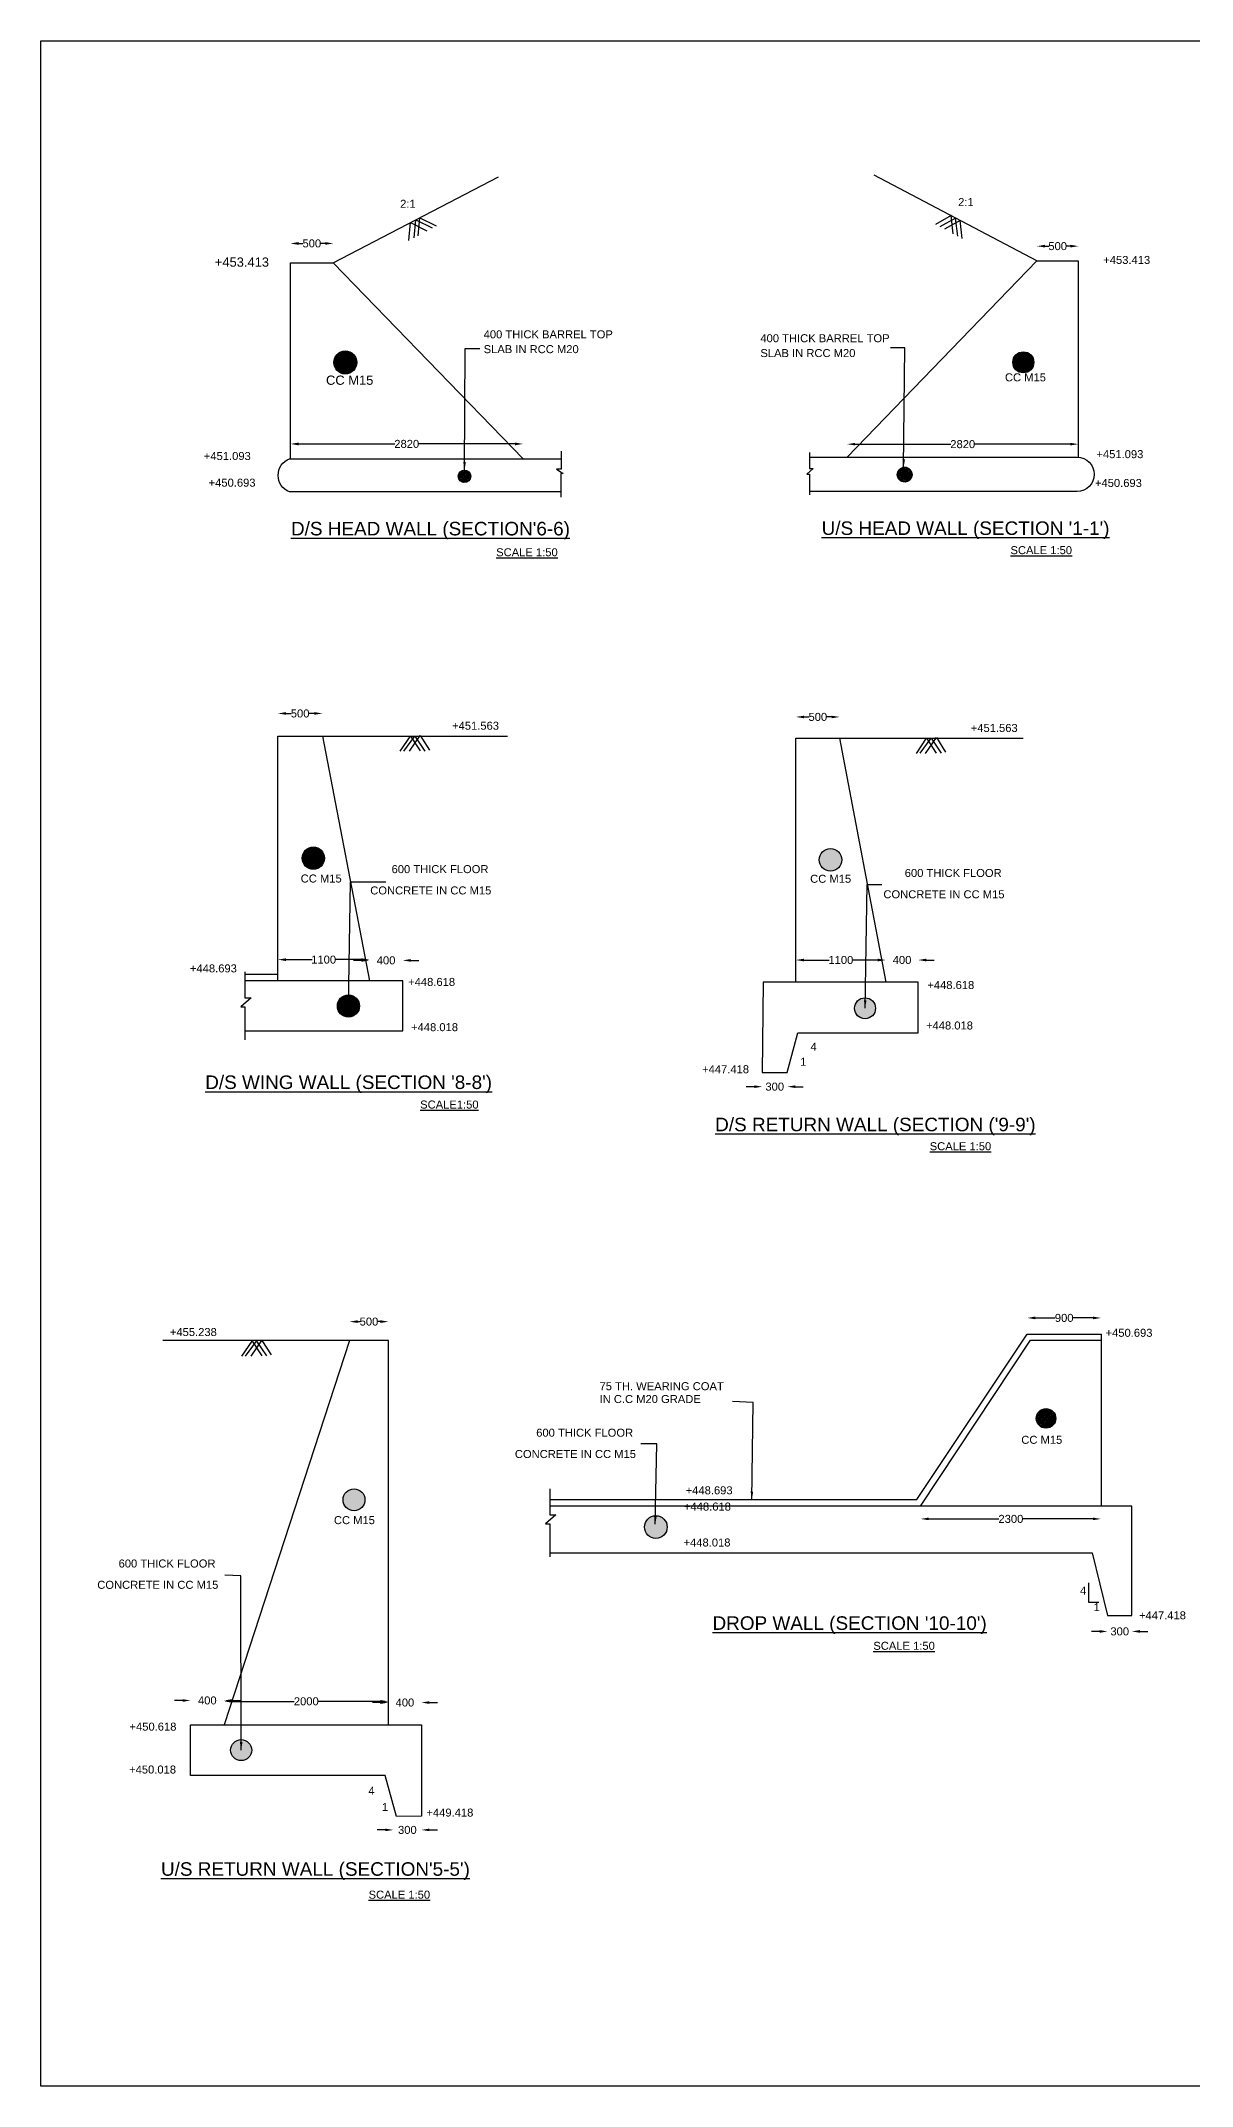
# Model space of a CAD drawing. Header units: millimetres. Extents: x 2127932 to 2150310, y 45595663 to 45612280.
# Drawn here: x 2127932 to 2137282, y 45595663 to 45612280 of the extents above; entities that cross this region are included whole.
import ezdxf

# ---------------------------------------------------------------- set-up
doc = ezdxf.new("R2010")
doc.units = ezdxf.units.MM
doc.header["$MEASUREMENT"] = 0
doc.header["$PDMODE"] = 32
doc.header["$PDSIZE"] = 300
doc.layers.add('DRAWING', color=2, linetype='Continuous')
doc.layers.add('TEXT', color=7, linetype='Continuous')
doc.styles.get("Standard").update_dxf_attribs({"font": 'arial.ttf', "height": 65})
doc.dimstyles.get("Standard").update_dxf_attribs({"dimtxt": 65, "dimasz": 65, "dimexe": 0.18, "dimexo": 0.0625, "dimgap": 0.09, "dimtad": 0, "dimdec": 0, "dimzin": 0, "dimdsep": 46, "dimtxsty": 'Standard', "dimcen": 0.09, "dimse1": 1, "dimse2": 1, "dimadec": 0, "dimazin": 0, "dimtfac": 1, "dimtdec": 0, "dimtofl": 0, "dimtmove": 0, "dimatfit": 3, "dimfxl": 1, "dimtolj": 1, "dimtzin": 0, "dimarcsym": 0})
pattern_1 = [(50, (0, 0), (7.172601826, -0.6275213498), [0.75, -8.25]), (355, (0, 0), (-1.3875133361, 7.521921337), [0.6, -6.6]), (100.4514, (0.598, -0.052), (5.7850938171, 6.8943954206), [0.6374019, -7.01142112]), (46.1842, (0, 2), (10.6724104863, -1.6551901433), [1.125, -12.375]), (96.6356, (0.889, 1.862), (9.3466270555, 9.741178709), [0.95610288, -10.51713]), (351.1842, (0, 2), (9.3466194513, 9.7411860093), [0.9, -9.9]), (21, (1, 1.5), (5.9690705212, -4.02618890665), [0.75, -8.25]), (326, (1, 1.5), (2.4331533192, 7.2515004505), [0.6, -6.6]), (71.4514, (1.4974, 1.1645), (8.4022262858, 3.2253049671), [0.6374019, -7.01142112]), (37.5, (0, 0), (0.12159855317, 3.32893853831), [0, -6.52, 0, -6.7, 0, -6.625]), (7.5, (0, 0), (2.63069537442, 3.94411711882), [0, -3.82, 0, -6.37, 0, -2.525]), (327.5, (-2.23, 0), (5.33822436172, -0.22554871734), [0, -2.5, 0, -7.8, 0, -10.35]), (317.5, (-3.23, 0), (5.8318616934, 1.0010498233), [0, -3.25, 0, -5.18, 0, -7.35])]

# ---------------------------------------------------------------- blocks, each defined once
blk = doc.blocks.new('*D54')
at = {"layer": 'Defpoints', "color": 0, "transparency": 16777216}
for p in [(2129959, 45610634), (2129959, 45610478), (2130306, 45610478)]:
    blk.add_point(p, dxfattribs=at)
at = {"layer": 'TEXT', "color": 0, "lineweight": -2, "transparency": 16777216}
for p, q in [((2130024, 45610634), (2130060, 45610634)), ((2130241, 45610634), (2130204, 45610634))]:
    blk.add_line(p, q, dxfattribs=at)
at = {"layer": 'TEXT', "color": 0, "transparency": 16777216}
for points in [[(2130024, 45610645), (2130024, 45610623), (2129959, 45610634)], [(2130241, 45610645), (2130241, 45610623), (2130306, 45610634)]]:
    blk.add_solid(points, dxfattribs=at)
at = {"layer": 'TEXT', "color": 0, "transparency": 16777216, "insert": (2130132, 45610634), "char_height": 65, "attachment_point": 5}
blk.add_mtext('\\A1;500', dxfattribs=at)
blk = doc.blocks.new('*D55')
at = {"layer": 'Defpoints', "color": 0, "transparency": 16777216}
for p in [(2129959, 45609005), (2129959, 45608885), (2131848, 45608885)]:
    blk.add_point(p, dxfattribs=at)
at = {"layer": 'TEXT', "color": 0, "lineweight": -2, "transparency": 16777216}
for p, q in [((2130024, 45609005), (2130806, 45609005)), ((2131783, 45609005), (2131001, 45609005))]:
    blk.add_line(p, q, dxfattribs=at)
at = {"layer": 'TEXT', "color": 0, "transparency": 16777216}
for points in [[(2130024, 45609016), (2130024, 45608994), (2129959, 45609005)], [(2131783, 45609016), (2131783, 45608994), (2131848, 45609005)]]:
    blk.add_solid(points, dxfattribs=at)
at = {"layer": 'TEXT', "color": 0, "transparency": 16777216, "insert": (2130903, 45609005), "char_height": 65, "attachment_point": 5}
blk.add_mtext('\\A1;2820', dxfattribs=at)
blk = doc.blocks.new('*D56')
at = {"layer": 'Defpoints', "color": 0, "transparency": 16777216}
for p in [(2129856, 45606815), (2129856, 45606630), (2130218, 45606630)]:
    blk.add_point(p, dxfattribs=at)
at = {"layer": 'TEXT', "color": 0, "lineweight": -2, "transparency": 16777216}
for p, q in [((2129921, 45606815), (2129965, 45606815)), ((2130153, 45606815), (2130109, 45606815))]:
    blk.add_line(p, q, dxfattribs=at)
at = {"layer": 'TEXT', "color": 0, "transparency": 16777216}
for points in [[(2129921, 45606826), (2129921, 45606805), (2129856, 45606815)], [(2130153, 45606826), (2130153, 45606805), (2130218, 45606815)]]:
    blk.add_solid(points, dxfattribs=at)
at = {"layer": 'TEXT', "color": 0, "transparency": 16777216, "insert": (2130037, 45606815), "char_height": 65, "attachment_point": 5}
blk.add_mtext('\\A1;500', dxfattribs=at)
blk = doc.blocks.new('*D57')
at = {"layer": 'Defpoints', "color": 0, "transparency": 16777216}
for p in [(2130870, 45604809), (2130600, 45604643), (2130870, 45604643)]:
    blk.add_point(p, dxfattribs=at)
at = {"layer": 'TEXT', "color": 0, "lineweight": -2, "transparency": 16777216}
for p, q in [((2130535, 45604809), (2130470, 45604809)), ((2130935, 45604809), (2131000, 45604809))]:
    blk.add_line(p, q, dxfattribs=at)
at = {"layer": 'TEXT', "color": 0, "transparency": 16777216}
for points in [[(2130535, 45604820), (2130535, 45604798), (2130600, 45604809)], [(2130935, 45604820), (2130935, 45604798), (2130870, 45604809)]]:
    blk.add_solid(points, dxfattribs=at)
at = {"layer": 'TEXT', "color": 0, "transparency": 16777216, "insert": (2130735, 45604809), "char_height": 65, "attachment_point": 5}
blk.add_mtext('\\A1;400', dxfattribs=at)
blk = doc.blocks.new('*D58')
at = {"layer": 'Defpoints', "color": 0, "transparency": 16777216}
for p in [(2129856, 45604815), (2129856, 45604643), (2130600, 45604643)]:
    blk.add_point(p, dxfattribs=at)
at = {"layer": 'TEXT', "color": 0, "lineweight": -2, "transparency": 16777216}
for p, q in [((2129921, 45604815), (2130134, 45604815)), ((2130535, 45604815), (2130322, 45604815))]:
    blk.add_line(p, q, dxfattribs=at)
at = {"layer": 'TEXT', "color": 0, "transparency": 16777216}
for points in [[(2129921, 45604826), (2129921, 45604804), (2129856, 45604815)], [(2130535, 45604826), (2130535, 45604804), (2130600, 45604815)]]:
    blk.add_solid(points, dxfattribs=at)
at = {"layer": 'TEXT', "color": 0, "transparency": 16777216, "insert": (2130228, 45604815), "char_height": 65, "attachment_point": 5}
blk.add_mtext('\\A1;1100', dxfattribs=at)
blk = doc.blocks.new('*D59')
at = {"layer": 'Defpoints', "color": 0, "transparency": 16777216}
for p in [(2130438, 45601874), (2130438, 45601721), (2130754, 45601721)]:
    blk.add_point(p, dxfattribs=at)
at = {"layer": 'TEXT', "color": 0, "lineweight": -2, "transparency": 16777216}
for p, q in [((2130503, 45601874), (2130524, 45601874)), ((2130689, 45601874), (2130667, 45601874))]:
    blk.add_line(p, q, dxfattribs=at)
at = {"layer": 'TEXT', "color": 0, "transparency": 16777216}
for points in [[(2130503, 45601885), (2130503, 45601863), (2130438, 45601874)], [(2130689, 45601885), (2130689, 45601863), (2130754, 45601874)]]:
    blk.add_solid(points, dxfattribs=at)
at = {"layer": 'TEXT', "color": 0, "transparency": 16777216, "insert": (2130596, 45601874), "char_height": 65, "attachment_point": 5}
blk.add_mtext('\\A1;500', dxfattribs=at)
blk = doc.blocks.new('*D60')
at = {"layer": 'Defpoints', "color": 0, "transparency": 16777216}
for p in [(2131022, 45598779), (2130754, 45598598), (2131022, 45598598)]:
    blk.add_point(p, dxfattribs=at)
at = {"layer": 'TEXT', "color": 0, "lineweight": -2, "transparency": 16777216}
for p, q in [((2130689, 45598779), (2130624, 45598779)), ((2131087, 45598779), (2131152, 45598779))]:
    blk.add_line(p, q, dxfattribs=at)
at = {"layer": 'TEXT', "color": 0, "transparency": 16777216}
for points in [[(2130689, 45598790), (2130689, 45598768), (2130754, 45598779)], [(2131087, 45598790), (2131087, 45598768), (2131022, 45598779)]]:
    blk.add_solid(points, dxfattribs=at)
at = {"layer": 'TEXT', "color": 0, "transparency": 16777216, "insert": (2130888, 45598779), "char_height": 65, "attachment_point": 5}
blk.add_mtext('\\A1;400', dxfattribs=at)
blk = doc.blocks.new('*D61')
at = {"layer": 'Defpoints', "color": 0, "transparency": 16777216}
for p in [(2129420, 45598789), (2129420, 45598598), (2130754, 45598598)]:
    blk.add_point(p, dxfattribs=at)
at = {"layer": 'TEXT', "color": 0, "lineweight": -2, "transparency": 16777216}
for p, q in [((2129485, 45598789), (2129989, 45598789)), ((2130689, 45598789), (2130184, 45598789))]:
    blk.add_line(p, q, dxfattribs=at)
at = {"layer": 'TEXT', "color": 0, "transparency": 16777216}
for points in [[(2129485, 45598800), (2129485, 45598778), (2129420, 45598789)], [(2130689, 45598800), (2130689, 45598778), (2130754, 45598789)]]:
    blk.add_solid(points, dxfattribs=at)
at = {"layer": 'TEXT', "color": 0, "transparency": 16777216, "insert": (2130087, 45598789), "char_height": 65, "attachment_point": 5}
blk.add_mtext('\\A1;2000', dxfattribs=at)
blk = doc.blocks.new('*D62')
at = {"layer": 'Defpoints', "color": 0, "transparency": 16777216}
for p in [(2129147, 45598796), (2129147, 45598598), (2129420, 45598598)]:
    blk.add_point(p, dxfattribs=at)
at = {"layer": 'TEXT', "color": 0, "lineweight": -2, "transparency": 16777216}
for p, q in [((2129082, 45598796), (2129017, 45598796)), ((2129485, 45598796), (2129550, 45598796))]:
    blk.add_line(p, q, dxfattribs=at)
at = {"layer": 'TEXT', "color": 0, "transparency": 16777216}
for points in [[(2129082, 45598807), (2129082, 45598785), (2129147, 45598796)], [(2129485, 45598807), (2129485, 45598785), (2129420, 45598796)]]:
    blk.add_solid(points, dxfattribs=at)
at = {"layer": 'TEXT', "color": 0, "transparency": 16777216, "insert": (2129283, 45598796), "char_height": 65, "attachment_point": 5}
blk.add_mtext('\\A1;400', dxfattribs=at)
blk = doc.blocks.new('*D63')
at = {"layer": 'Defpoints', "color": 0, "transparency": 16777216}
for p in [(2130794, 45597852), (2130794, 45597744), (2131022, 45597855)]:
    blk.add_point(p, dxfattribs=at)
at = {"layer": 'TEXT', "color": 0, "lineweight": -2, "transparency": 16777216}
for p, q in [((2130729, 45597744), (2130664, 45597744)), ((2131087, 45597744), (2131152, 45597744))]:
    blk.add_line(p, q, dxfattribs=at)
at = {"layer": 'TEXT', "color": 0, "transparency": 16777216}
for points in [[(2130729, 45597755), (2130729, 45597734), (2130794, 45597744)], [(2131087, 45597755), (2131087, 45597734), (2131022, 45597744)]]:
    blk.add_solid(points, dxfattribs=at)
at = {"layer": 'TEXT', "color": 0, "transparency": 16777216, "insert": (2130908, 45597744), "char_height": 65, "attachment_point": 5}
blk.add_mtext('\\A1;300', dxfattribs=at)
blk = doc.blocks.new('*D64')
at = {"layer": 'Defpoints', "color": 0, "transparency": 16777216}
for p in [(2136595, 45599486), (2136595, 45599357), (2136793, 45599486)]:
    blk.add_point(p, dxfattribs=at)
at = {"layer": 'TEXT', "color": 0, "lineweight": -2, "transparency": 16777216}
for p, q in [((2136530, 45599357), (2136465, 45599357)), ((2136858, 45599357), (2136923, 45599357))]:
    blk.add_line(p, q, dxfattribs=at)
at = {"layer": 'TEXT', "color": 0, "transparency": 16777216}
for points in [[(2136530, 45599368), (2136530, 45599346), (2136595, 45599357)], [(2136858, 45599368), (2136858, 45599346), (2136793, 45599357)]]:
    blk.add_solid(points, dxfattribs=at)
at = {"layer": 'TEXT', "color": 0, "transparency": 16777216, "insert": (2136694, 45599357), "char_height": 65, "attachment_point": 5}
blk.add_mtext('\\A1;300', dxfattribs=at)
blk = doc.blocks.new('*D65')
at = {"layer": 'Defpoints', "color": 0, "transparency": 16777216}
for p in [(2135077, 45600374), (2136542, 45600374), (2135077, 45600271)]:
    blk.add_point(p, dxfattribs=at)
at = {"layer": 'TEXT', "color": 0, "lineweight": -2, "transparency": 16777216}
for p, q in [((2135142, 45600271), (2135712, 45600271)), ((2136477, 45600271), (2135907, 45600271))]:
    blk.add_line(p, q, dxfattribs=at)
at = {"layer": 'TEXT', "color": 0, "transparency": 16777216}
for points in [[(2135142, 45600282), (2135142, 45600261), (2135077, 45600271)], [(2136477, 45600282), (2136477, 45600261), (2136542, 45600271)]]:
    blk.add_solid(points, dxfattribs=at)
at = {"layer": 'TEXT', "color": 0, "transparency": 16777216, "insert": (2135810, 45600271), "char_height": 65, "attachment_point": 5}
blk.add_mtext('\\A1;2300', dxfattribs=at)
blk = doc.blocks.new('*D66')
at = {"layer": 'Defpoints', "color": 0, "transparency": 16777216}
for p in [(2135943, 45601904), (2135943, 45601772), (2136542, 45601772)]:
    blk.add_point(p, dxfattribs=at)
at = {"layer": 'TEXT', "color": 0, "lineweight": -2, "transparency": 16777216}
for p, q in [((2136008, 45601904), (2136171, 45601904)), ((2136477, 45601904), (2136315, 45601904))]:
    blk.add_line(p, q, dxfattribs=at)
at = {"layer": 'TEXT', "color": 0, "transparency": 16777216}
for points in [[(2136008, 45601915), (2136008, 45601893), (2135943, 45601904)], [(2136477, 45601915), (2136477, 45601893), (2136542, 45601904)]]:
    blk.add_solid(points, dxfattribs=at)
at = {"layer": 'TEXT', "color": 0, "transparency": 16777216, "insert": (2136243, 45601904), "char_height": 65, "attachment_point": 5}
blk.add_mtext('\\A1;900', dxfattribs=at)
blk = doc.blocks.new('*D76')
at = {"layer": 'Defpoints', "color": 0, "transparency": 16777216}
for p in [(2133790, 45603899), (2133994, 45603899), (2133790, 45603783)]:
    blk.add_point(p, dxfattribs=at)
at = {"layer": 'TEXT', "color": 0, "lineweight": -2, "transparency": 16777216}
for p, q in [((2133725, 45603783), (2133660, 45603783)), ((2134059, 45603783), (2134124, 45603783))]:
    blk.add_line(p, q, dxfattribs=at)
at = {"layer": 'TEXT', "color": 0, "transparency": 16777216}
for points in [[(2133725, 45603794), (2133725, 45603772), (2133790, 45603783)], [(2134059, 45603794), (2134059, 45603772), (2133994, 45603783)]]:
    blk.add_solid(points, dxfattribs=at)
at = {"layer": 'TEXT', "color": 0, "transparency": 16777216, "insert": (2133892, 45603783), "char_height": 65, "attachment_point": 5}
blk.add_mtext('\\A1;300', dxfattribs=at)
blk = doc.blocks.new('*D77')
at = {"layer": 'Defpoints', "color": 0, "transparency": 16777216}
for p in [(2135058, 45604812), (2134794, 45604631), (2135058, 45604631)]:
    blk.add_point(p, dxfattribs=at)
at = {"layer": 'TEXT', "color": 0, "lineweight": -2, "transparency": 16777216}
for p, q in [((2134729, 45604812), (2134664, 45604812)), ((2135123, 45604812), (2135188, 45604812))]:
    blk.add_line(p, q, dxfattribs=at)
at = {"layer": 'TEXT', "color": 0, "transparency": 16777216}
for points in [[(2134729, 45604823), (2134729, 45604801), (2134794, 45604812)], [(2135123, 45604823), (2135123, 45604801), (2135058, 45604812)]]:
    blk.add_solid(points, dxfattribs=at)
at = {"layer": 'TEXT', "color": 0, "transparency": 16777216, "insert": (2134926, 45604812), "char_height": 65, "attachment_point": 5}
blk.add_mtext('\\A1;400', dxfattribs=at)
blk = doc.blocks.new('*D78')
at = {"layer": 'Defpoints', "color": 0, "transparency": 16777216}
for p in [(2134064, 45604812), (2134064, 45604631), (2134794, 45604631)]:
    blk.add_point(p, dxfattribs=at)
at = {"layer": 'TEXT', "color": 0, "lineweight": -2, "transparency": 16777216}
for p, q in [((2134129, 45604812), (2134335, 45604812)), ((2134729, 45604812), (2134523, 45604812))]:
    blk.add_line(p, q, dxfattribs=at)
at = {"layer": 'TEXT', "color": 0, "transparency": 16777216}
for points in [[(2134129, 45604823), (2134129, 45604801), (2134064, 45604812)], [(2134729, 45604823), (2134729, 45604801), (2134794, 45604812)]]:
    blk.add_solid(points, dxfattribs=at)
at = {"layer": 'TEXT', "color": 0, "transparency": 16777216, "insert": (2134429, 45604812), "char_height": 65, "attachment_point": 5}
blk.add_mtext('\\A1;1100', dxfattribs=at)
blk = doc.blocks.new('*D79')
at = {"layer": 'Defpoints', "color": 0, "transparency": 16777216}
for p in [(2134064, 45606787), (2134064, 45606614), (2134419, 45606614)]:
    blk.add_point(p, dxfattribs=at)
at = {"layer": 'TEXT', "color": 0, "lineweight": -2, "transparency": 16777216}
for p, q in [((2134129, 45606787), (2134170, 45606787)), ((2134354, 45606787), (2134313, 45606787))]:
    blk.add_line(p, q, dxfattribs=at)
at = {"layer": 'TEXT', "color": 0, "transparency": 16777216}
for points in [[(2134129, 45606797), (2134129, 45606776), (2134064, 45606787)], [(2134354, 45606797), (2134354, 45606776), (2134419, 45606787)]]:
    blk.add_solid(points, dxfattribs=at)
at = {"layer": 'TEXT', "color": 0, "transparency": 16777216, "insert": (2134242, 45606787), "char_height": 65, "attachment_point": 5}
blk.add_mtext('\\A1;500', dxfattribs=at)
blk = doc.blocks.new('*D80')
at = {"layer": 'Defpoints', "color": 0, "transparency": 16777216}
for p in [(2134480, 45609003), (2134480, 45608897), (2136358, 45608897)]:
    blk.add_point(p, dxfattribs=at)
at = {"layer": 'TEXT', "color": 0, "lineweight": -2, "transparency": 16777216}
for p, q in [((2134545, 45609003), (2135321, 45609003)), ((2136293, 45609003), (2135517, 45609003))]:
    blk.add_line(p, q, dxfattribs=at)
at = {"layer": 'TEXT', "color": 0, "transparency": 16777216}
for points in [[(2134545, 45609014), (2134545, 45608993), (2134480, 45609003)], [(2136293, 45609014), (2136293, 45608993), (2136358, 45609003)]]:
    blk.add_solid(points, dxfattribs=at)
at = {"layer": 'TEXT', "color": 0, "transparency": 16777216, "insert": (2135419, 45609003), "char_height": 65, "attachment_point": 5}
blk.add_mtext('\\A1;2820', dxfattribs=at)
blk = doc.blocks.new('*D81')
at = {"layer": 'Defpoints', "color": 0, "transparency": 16777216}
for p in [(2136022, 45610492), (2136358, 45610612), (2136358, 45610492)]:
    blk.add_point(p, dxfattribs=at)
at = {"layer": 'TEXT', "color": 0, "lineweight": -2, "transparency": 16777216}
for p, q in [((2136087, 45610612), (2136118, 45610612)), ((2136293, 45610612), (2136262, 45610612))]:
    blk.add_line(p, q, dxfattribs=at)
at = {"layer": 'TEXT', "color": 0, "transparency": 16777216}
for points in [[(2136087, 45610623), (2136087, 45610601), (2136022, 45610612)], [(2136293, 45610623), (2136293, 45610601), (2136358, 45610612)]]:
    blk.add_solid(points, dxfattribs=at)
at = {"layer": 'TEXT', "color": 0, "transparency": 16777216, "insert": (2136190, 45610612), "char_height": 65, "attachment_point": 5}
blk.add_mtext('\\A1;500', dxfattribs=at)

msp = doc.modelspace()

# ---------------------------------------------------------------- hatches: boundary and pattern name
at = {"layer": 'TEXT'}
h = msp.add_hatch(dxfattribs=at)
h.set_pattern_fill('AR-CONC', color=0, style=0)
h.set_pattern_definition(pattern_1)
h.paths.add_polyline_path([(2130496.7, 45609667.1, 1), (2130310.3, 45609667.1, 1)])
h = msp.add_hatch(dxfattribs=at)
h.set_pattern_fill('AR-CONC', color=0, style=0)
h.set_pattern_definition(pattern_1)
h.paths.add_polyline_path([(2135825.8, 45609668, 1), (2135996.6, 45609668, 1)])
h = msp.add_hatch(dxfattribs=at)
h.set_pattern_fill('AR-CONC', color=0, style=0)
h.set_pattern_definition(pattern_1)
h.paths.add_polyline_path([(2131422.7, 45608742.3, 1), (2131321.8, 45608742.3, 1)])
h = msp.add_hatch(dxfattribs=at)
h.set_pattern_fill('AR-CONC', color=0, style=0)
h.set_pattern_definition(pattern_1)
h.paths.add_polyline_path([(2134887.2, 45608756.1, 1), (2135007.6, 45608756.1, 1)])
h = msp.add_hatch(dxfattribs=at)
h.set_pattern_fill('AR-CONC', color=0, style=0)
h.set_pattern_definition(pattern_1)
h.paths.add_polyline_path([(2130054.4, 45605639.7, 1), (2130235.1, 45605639.7, 1)])
h = msp.add_hatch(dxfattribs=at)
h.set_pattern_fill('AR-CONC', color=0, style=0)
h.set_pattern_definition(pattern_1)
h.paths.add_polyline_path([(2138821, 45605332.7, 1), (2138979.4, 45605332.7, 1)])
h.paths.add_polyline_path([(2138378.9, 45603965.7, 1), (2138562.7, 45603965.7, 1)])
h.paths.add_polyline_path([(2134253.1, 45605626.1, 1), (2134435.6, 45605626.1, 1)])
h.paths.add_polyline_path([(2134540.5, 45604420, 1), (2134710.6, 45604420, 1)])
h = msp.add_hatch(dxfattribs=at)
h.set_pattern_fill('AR-CONC', color=0, style=0)
h.set_pattern_definition(pattern_1)
h.paths.add_polyline_path([(2130519.7, 45604437.8, 1), (2130339.2, 45604437.8, 1)])
h = msp.add_hatch(dxfattribs=at)
h.set_pattern_fill('AR-CONC', color=0, style=0)
h.set_pattern_definition(pattern_1)
h.paths.add_polyline_path([(2136016.2, 45601087.7, 1), (2136174.7, 45601087.7, 1)])
h = msp.add_hatch(dxfattribs=at)
h.set_pattern_fill('AR-CONC', color=0, style=0)
h.set_pattern_definition(pattern_1)
h.paths.add_polyline_path([(2130385.6, 45600426.6, 1), (2130563.6, 45600426.6, 1)])
h.paths.add_polyline_path([(2129643.6, 45598392.5, 1), (2129472.7, 45598392.5, 1)])
h.paths.add_polyline_path([(2133018.7, 45600205.2, 1), (2132834.2, 45600205.2, 1)])

# ---------------------------------------------------------------- linework, layer by layer
at = {"layer": 'DRAWING', "color": 0}
for points in [[(2130305.7, 45610477.8), (2131649.5, 45611175.2)], [(2136021.8, 45610492.3), (2134700.2, 45611188.5)], [(2130964, 45610680.1), (2130977.6, 45610826.5), (2131110.6, 45610759.6)], [(2130995.6, 45610696.5), (2131009.2, 45610842.9), (2131142.2, 45610776)], [(2135341.5, 45610712.8), (2135324.4, 45610859.7), (2135197.5, 45610787.5)], [(2135378.1, 45610693.6), (2135361, 45610840.4), (2135234.1, 45610768.2)], [(2135414.5, 45610674.4), (2135397.5, 45610821.2), (2135270.5, 45610749)], [(2130920.5, 45610657.5), (2130934, 45610803.9), (2131067, 45610737)], [(2134480.3, 45608896.9), (2136021.8, 45610492.3), (2136357.8, 45610492.3), (2136357.8, 45608896.9)], [(2129958.5, 45608885), (2129958.5, 45610477.8), (2130305.7, 45610477.8), (2131848.1, 45608885)], [(2132157, 45608945.7), (2132157, 45608800), (2132118.7, 45608800)], [(2134173.4, 45608935.2), (2134173.4, 45608804.9), (2134204, 45608804.9), (2134152.3, 45608759.4), (2134173.4, 45608759.4), (2134173.4, 45608592.4)], [(2132118.7, 45608800), (2132172.8, 45608766.2), (2132155.6, 45608766.2), (2132155.6, 45608571.9)], [(2129856, 45604642.8), (2129856, 45606630.5), (2130217.9, 45606630.5), (2131721.8, 45606630.5)], [(2130217.9, 45606630.5), (2130600.3, 45604642.8)], [(2134063.9, 45604631.2), (2134063.9, 45606614), (2135909.2, 45606614)], [(2134419.3, 45606614), (2134794.1, 45604631.2)], [(2129589, 45604715.1), (2129589, 45604505), (2129638.3, 45604505), (2129555.1, 45604431.7), (2129589, 45604431.7), (2129589, 45604162.6)], [(2129856, 45604695.7), (2129589, 45604695.7)], [(2129589, 45604236), (2130870.4, 45604236), (2130870.4, 45604642.8), (2129589, 45604642.8)], [(2133790, 45603898.9), (2133994.1, 45603898.9), (2134079.8, 45604221), (2135057.9, 45604221), (2135057.9, 45604631.2), (2133797.9, 45604631.2), (2133790, 45603898.9)], [(2130753.8, 45598597.5), (2130753.8, 45601720.9), (2128923.1, 45601720.9)], [(2130437.6, 45601720.9), (2129420, 45598597.5)], [(2132065.2, 45600428.8), (2135047, 45600428.8), (2135943.5, 45601772.1), (2136542.4, 45601772.1), (2136542.4, 45600374.3)], [(2135076.7, 45600374.3), (2135968.6, 45601724.2), (2136542.4, 45601724.2)], [(2132065.2, 45600515.4), (2132065.2, 45600305.3), (2132114.5, 45600305.3), (2132031.3, 45600232), (2132065.2, 45600232), (2132065.2, 45599963)], [(2132065.2, 45599995.3), (2136469.8, 45599995.3), (2136595.3, 45599485.8), (2136792.9, 45599485.8), (2136792.9, 45600374.3), (2132065.2, 45600374.3)], [(2130820.9, 45597852.4), (2130727.9, 45598185.9), (2129146.6, 45598185.9), (2129146.6, 45598597.5), (2131021.7, 45598597.5), (2131021.7, 45597854.8), (2130820.9, 45597852.4)]]:
    msp.add_lwpolyline(points, dxfattribs=at)
for points in [[(2132155.6, 45608614.9), (2129950.2, 45608614.9, -0.6791876), (2129950.2, 45608885), (2132157, 45608885)], [(2134173.4, 45608896.9), (2136348.5, 45608896.9, -1), (2136348.5, 45608619.3), (2134173.4, 45608619.3)]]:
    msp.add_lwpolyline(points, format="xyb", dxfattribs=at)
for centre, radius in [((2130403.5, 45609667.1), 93.2), ((2135911.2, 45609668), 85.4), ((2131372.2, 45608742.3), 50.5), ((2134947.4, 45608756.1), 60.2), ((2130144.7, 45605639.7), 90.4), ((2134344.3, 45605626.1), 91.3), ((2130429.4, 45604437.8), 90.2), ((2134625.6, 45604420), 85), ((2136095.4, 45601087.7), 79.2), ((2130474.6, 45600426.6), 89), ((2132926.5, 45600205.2), 92.2), ((2129558.1, 45598392.5), 85.5)]:
    msp.add_circle(centre, radius, dxfattribs=at)
at = {"layer": 'TEXT', "color": 0}
msp.add_lwpolyline([(2150301.1, 45595663), (2127931.6, 45595663), (2127931.6, 45612279.6), (2150301.1, 45612279.6)], close=True, dxfattribs=at)
at = {"layer": 'TEXT'}
for points in [[(2130850.2, 45606508), (2130932.6, 45606630.5), (2131011.3, 45606510.5)], [(2130880.4, 45606508.6), (2130969.8, 45606630.5), (2131051, 45606509.9)], [(2130924.4, 45606508), (2131013.2, 45606636.9), (2131086.8, 45606518.1)], [(2135043.1, 45606491.1), (2135125.6, 45606613.6), (2135204.3, 45606493.7)], [(2135073.4, 45606491.8), (2135162.8, 45606613.6), (2135243.9, 45606493)], [(2135117.4, 45606491.1), (2135206.2, 45606620.1), (2135279.8, 45606501.2)], [(2129563.8, 45601593), (2129646.3, 45601715.5), (2129724.9, 45601595.5)], [(2129594, 45601593.7), (2129683.5, 45601715.5), (2129764.6, 45601594.9)], [(2129638.1, 45601593), (2129726.8, 45601721.9), (2129800.5, 45601603.1)], [(2136440.9, 45599752.2), (2136440.9, 45599594.1), (2136524.7, 45599594.1)]]:
    msp.add_lwpolyline(points, dxfattribs=at)

# ---------------------------------------------------------------- texts
at = {"layer": 'TEXT', "color": 0}
for s, height, p in [('2:1', 65, (2130849, 45610923.6)), ('2:1', 65, (2135381.5, 45610937.9)), ('+453.413', 75, (2129344.3, 45610444.9)), ('+453.413', 65, (2136560.3, 45610467.5)), ('400 THICK BARREL TOP ', 65, (2131527.6, 45609863.1)), ('400 THICK BARREL TOP ', 65, (2133775.3, 45609831.3)), ('SLAB IN RCC M20', 65, (2131527.6, 45609742.6)), ('SLAB IN RCC M20', 65, (2133775.3, 45609710.8)), ('CC M15', 75, (2130247.4, 45609485.5)), ('CC M15', 65, (2135761.9, 45609513.5)), ('+451.093', 65, (2129254.8, 45608874.4)), ('+451.093', 65, (2136504.8, 45608889.6)), ('+450.693', 65, (2129293.7, 45608657.9)), ('+450.693', 65, (2136492.9, 45608655.5)), ("%%UD/S HEAD WALL (SECTION'6-6)", 110, (2129962.6, 45608261.9)), ("%%UU/S HEAD WALL (SECTION '1-1')", 110, (2134272.8, 45608265.7)), ('%%USCALE 1:50', 65, (2135806.9, 45608109.5)), ('%%USCALE 1:50', 65, (2131629.4, 45608092.4)), ('+451.563', 65, (2131271.1, 45606683.1)), ('+451.563', 65, (2135484, 45606664.9)), ('CC M15', 65, (2130041.7, 45605441.7)), ('600 THICK FLOOR', 65, (2130779.8, 45605518)), ('CC M15', 65, (2134179.6, 45605439.6)), ('600 THICK FLOOR', 65, (2134948, 45605486.7)), ('CONCRETE IN CC M15', 65, (2130606.4, 45605344.9)), ('CONCRETE IN CC M15', 65, (2134774.5, 45605313.6)), ('+448.693', 65, (2129142, 45604711.4)), ('+448.618', 65, (2130914.4, 45604601.7)), ('+448.618', 65, (2135131.3, 45604576.2)), ('+448.018', 65, (2130938.1, 45604234)), ('+448.018', 65, (2135120.7, 45604247.6)), ('1', 65, (2134098.1, 45603952.4)), ('4', 65, (2134183, 45604076.1)), ("%%UD/S WING WALL (SECTION '8-8')", 110, (2129266.1, 45603764.1)), ('+447.418', 65, (2133302, 45603892.4)), ('%%USCALE1:50', 65, (2131012, 45603605.2)), ("%%UD/S RETURN WALL (SECTION ('9-9')", 110, (2133408.2, 45603420.7)), ('%%USCALE 1:50', 65, (2135150.7, 45603266.7)), ('+455.238', 65, (2128979, 45601756.9)), ('+450.693', 65, (2136578.9, 45601750.9)), ('75 TH. WEARING COAT ', 65, (2132469, 45601317)), ('IN C.C M20 GRADE', 65, (2132469, 45601212.6)), ('600 THICK FLOOR', 65, (2131954.6, 45600939.1)), ('CC M15', 65, (2135894.7, 45600881.3)), ('CONCRETE IN CC M15', 65, (2131781.1, 45600766)), ('+448.693', 65, (2133168.5, 45600471)), ('+448.618', 65, (2133154.6, 45600339)), ('CC M15', 65, (2130311.5, 45600228.7)), ('+448.018', 65, (2133151.1, 45600047)), ('600 THICK FLOOR', 65, (2128562.5, 45599876.3)), ('CONCRETE IN CC M15', 65, (2128389.1, 45599703.2)), ('4', 65, (2136371.6, 45599656.8)), ('1', 65, (2136481.9, 45599521.9)), ('+447.418', 65, (2136850.6, 45599455.3)), ("%%UDROP WALL (SECTION '10-10')", 110, (2133386.6, 45599369.8)), ('%%USCALE 1:50', 65, (2134692.7, 45599207.7)), ('+450.618', 65, (2128651, 45598551)), ('+450.018', 65, (2128647.8, 45598202.5)), ('4', 65, (2130591.1, 45598030.1)), ('1', 65, (2130700.9, 45597897.9)), ('+449.418', 65, (2131062.7, 45597852.7)), ("%%UU/S RETURN WALL (SECTION'5-5')", 110, (2128906.8, 45597371.7)), ('%%USCALE 1:50', 65, (2130593.1, 45597185.8))]:
    msp.add_text(s, height=height, dxfattribs=at).set_placement(p)

# ---------------------------------------------------------------- dimensions: what is measured, and where the dimension line sits
for base, p1, p2, text, picture, middle in [((2129958.5, 45610634.1), (2130305.7, 45610477.8), (2129958.5, 45610477.8), '500', '*D54', (2130132.1, 45610634.1)), ((2136357.8, 45610612.2), (2136021.8, 45610492.3), (2136357.8, 45610492.3), '500', '*D81', (2136189.8, 45610612.2)), ((2129958.5, 45609005.1), (2131848.1, 45608885), (2129958.5, 45608885), '2820', '*D55', (2130903.3, 45609005.1)), ((2134480.3, 45609003.5), (2136357.8, 45608896.9), (2134480.3, 45608896.9), '2820', '*D80', (2135419, 45609003.5)), ((2129856, 45606815.5), (2130217.9, 45606630.5), (2129856, 45606630.5), '500', '*D56', (2130036.9, 45606815.5)), ((2134063.9, 45606786.6), (2134419.3, 45606614), (2134063.9, 45606614), '500', '*D79', (2134241.6, 45606786.6)), ((2129856, 45604815), (2130600.3, 45604642.8), (2129856, 45604642.8), '1100', '*D58', (2130228.1, 45604815)), ((2130870.4, 45604809), (2130600.3, 45604642.8), (2130870.4, 45604642.8), '400', '*D57', (2130735.3, 45604809)), ((2134063.9, 45604812.1), (2134794.1, 45604631.2), (2134063.9, 45604631.2), '1100', '*D78', (2134429, 45604812.1)), ((2135057.9, 45604812.1), (2134794.1, 45604631.2), (2135057.9, 45604631.2), '400', '*D77', (2134926, 45604812.1)), ((2133790, 45603782.9), (2133994.1, 45603898.9), (2133790, 45603898.9), '300', '*D76', (2133892.1, 45603782.9)), ((2130437.6, 45601874.3), (2130753.8, 45601720.9), (2130437.6, 45601720.9), '500', '*D59', (2130595.7, 45601874.3)), ((2135943.5, 45601904.1), (2136542.4, 45601772.1), (2135943.5, 45601772.1), '900', '*D66', (2136242.9, 45601904.1)), ((2135076.7, 45600271.4), (2136542.4, 45600374.3), (2135076.7, 45600374.3), '2300', '*D65', (2135809.5, 45600271.4)), ((2136595.3, 45599356.7), (2136792.9, 45599485.8), (2136595.3, 45599485.8), '300', '*D64', (2136694.1, 45599356.7)), ((2129146.6, 45598795.8), (2129420, 45598597.5), (2129146.6, 45598597.5), '400', '*D62', (2129283.3, 45598795.8)), ((2129420, 45598789.2), (2130753.8, 45598597.5), (2129420, 45598597.5), '2000', '*D61', (2130086.9, 45598789.2)), ((2131021.7, 45598778.8), (2130753.8, 45598597.5), (2131021.7, 45598597.5), '400', '*D60', (2130887.8, 45598778.8)), ((2130793.8, 45597744.5), (2131021.7, 45597854.8), (2130793.8, 45597852), '300', '*D63', (2130907.8, 45597744.5))]:
    dim = msp.add_linear_dim(base=base, p1=p1, p2=p2, text=text, dimstyle='Standard', dxfattribs=at)
    dim.commit()
    dim.dimension.update_dxf_attribs({"geometry": picture, "text_midpoint": middle})

# ---------------------------------------------------------------- leaders
for points in [[(2131372.2, 45608792.8), (2131377.3, 45609779.8), (2131496.3, 45609779.1)], [(2134939, 45608815.7), (2134948, 45609785.5), (2134831, 45609786.7)], [(2130429.4, 45604437.8), (2130445.6, 45605446.9), (2130733.7, 45605446.9)], [(2134625.6, 45604420), (2134644, 45605425.3), (2134760.8, 45605426.9)], [(2133705.6, 45600428.8), (2133715.5, 45601218.1), (2133548.6, 45601223.8)], [(2132921.2, 45600227.9), (2132934.1, 45600880), (2132805.4, 45600880.9)], [(2129558.1, 45598392.5), (2129555.8, 45599808.9), (2129424.2, 45599813.9)]]:
    msp.add_leader(points, dimstyle='Standard', override={"dimgap": 0.09, "dimtad": 0}, dxfattribs=at)

doc.saveas('drawing.dxf')
